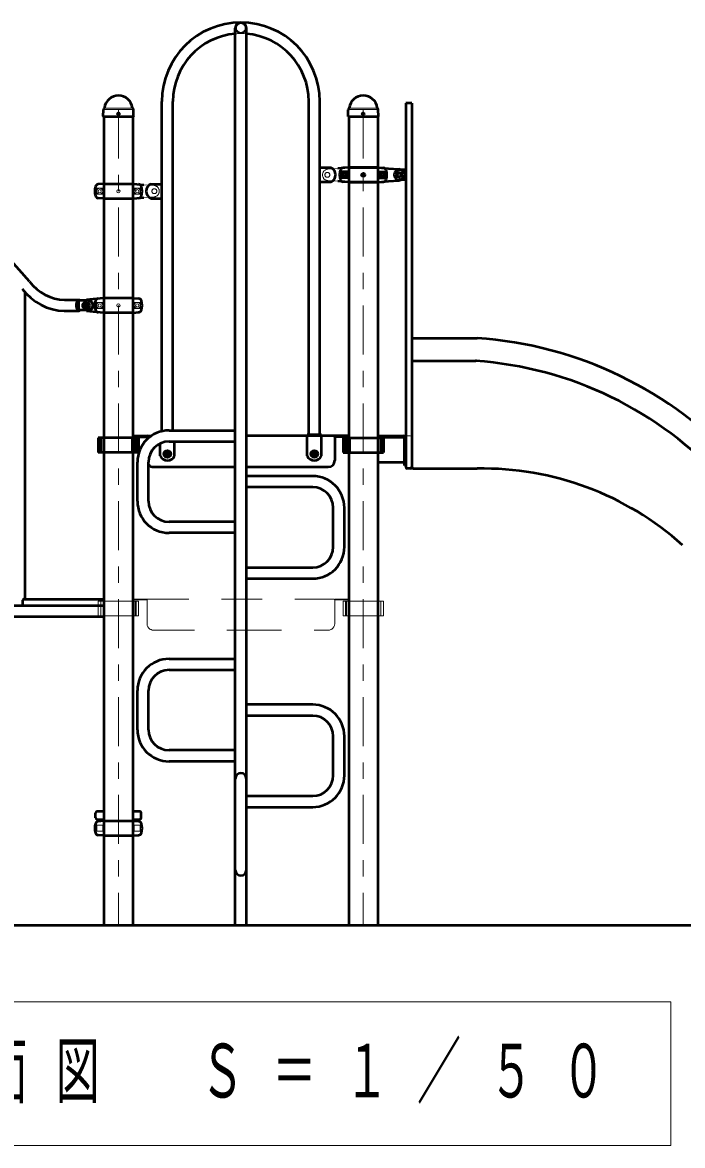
# Model space of a CAD drawing. Units: millimetres on the paper, scale 1:50. Extents: x -385 to 0, y -594 to 267.
# Drawn here: x -268.7 to -228.3, y -150.7 to -81.8 of the extents above; entities that cross this region are included whole.
import ezdxf

# ---------------------------------------------------------------- set-up
doc = ezdxf.new("R2010")
doc.units = ezdxf.units.MM
doc.linetypes.add('USER1', pattern=[4.5, 2.5, -2])
doc.linetypes.add('USER2', pattern=[6, 3, -1, 1, -1])
doc.layers.add('LY_1', color=140, linetype='Continuous', lineweight=50)
doc.styles.add('ＭＳ ゴシック', font='')
doc.styles.get('ＭＳ ゴシック').set_extended_font_data('MS Gothic')

msp = doc.modelspace()

# ---------------------------------------------------------------- linework, layer by layer
at = {"layer": 'LY_1'}
for p, q in [((-255.685, -137.175), (-255.685, -82.175)), ((-255.005, -137.175), (-255.005, -82.175)), ((-260.185, -106.885), (-260.185, -86.675)), ((-259.505, -106.835), (-259.505, -86.675)), ((-251.185, -107.111), (-251.185, -86.675)), ((-250.505, -107.111), (-250.505, -86.675)), ((-263.774, -87.584), (-263.765, -87.188)), ((-263.741, -87.13), (-263.719, -87.108)), ((-261.948, -87.13), (-261.97, -87.108)), ((-261.916, -87.584), (-261.924, -87.188)), ((-248.774, -87.584), (-248.765, -87.188)), ((-248.741, -87.13), (-248.719, -87.108)), ((-246.948, -87.13), (-246.97, -87.108)), ((-246.916, -87.584), (-246.924, -87.188)), ((-244.865, -86.775), (-245.245, -86.775)), ((-245.245, -86.775), (-245.245, -109.075)), ((-244.865, -86.775), (-244.865, -109.075)), ((-263.764, -87.594), (-263.774, -87.584)), ((-263.764, -87.594), (-261.925, -87.594)), ((-263.736, -87.594), (-263.736, -137.175)), ((-261.954, -87.594), (-261.954, -137.175)), ((-261.916, -87.584), (-261.925, -87.594)), ((-248.764, -87.594), (-248.774, -87.584)), ((-248.764, -87.594), (-246.925, -87.594)), ((-248.736, -87.594), (-248.736, -137.175)), ((-246.954, -87.594), (-246.954, -137.175)), ((-246.916, -87.584), (-246.925, -87.594)), ((-249.825, -90.735), (-250.505, -90.735)), ((-248.765, -90.725), (-249.395, -90.78)), ((-248.765, -90.725), (-249.08, -90.752)), ((-248.765, -90.725), (-246.924, -90.725)), ((-246.925, -90.725), (-248.765, -90.725)), ((-246.925, -90.725), (-246.295, -90.78)), ((-246.925, -90.725), (-246.609, -90.752)), ((-246.295, -90.78), (-245.664, -90.826)), ((-249.179, -91.359), (-249.179, -90.99)), ((-248.81, -90.99), (-249.179, -90.99)), ((-248.81, -91.359), (-249.179, -91.359)), ((-246.879, -90.99), (-246.51, -90.99)), ((-246.879, -91.359), (-246.51, -91.359)), ((-246.51, -91.359), (-246.51, -90.99)), ((-246.295, -91.569), (-245.664, -91.523)), ((-245.245, -90.875), (-245.645, -90.875)), ((-245.245, -91.475), (-245.645, -91.475)), ((-245.245, -90.875), (-245.245, -91.475)), ((-263.765, -91.725), (-264.08, -91.752)), ((-263.765, -91.725), (-261.924, -91.725)), ((-261.925, -91.725), (-261.295, -91.78)), ((-260.864, -91.735), (-260.185, -91.735)), ((-249.825, -91.615), (-250.505, -91.615)), ((-248.765, -91.625), (-249.395, -91.569)), ((-248.765, -91.625), (-249.08, -91.597)), ((-248.765, -91.625), (-246.924, -91.625)), ((-246.925, -91.625), (-248.765, -91.625)), ((-246.925, -91.625), (-246.295, -91.569)), ((-246.925, -91.625), (-246.609, -91.597)), ((-263.765, -92.625), (-264.08, -92.597)), ((-263.765, -92.625), (-261.924, -92.625)), ((-261.925, -92.625), (-261.295, -92.569)), ((-260.864, -92.615), (-260.185, -92.615)), ((-268.56, -117.175), (-268.56, -98.381)), ((-266.087, -98.835), (-265.26, -98.835)), ((-265.274, -99.475), (-265.274, -98.875)), ((-264.673, -98.875), (-265.274, -98.875)), ((-264.907, -99.128), (-264.827, -99.082)), ((-264.827, -99.082), (-264.747, -99.128)), ((-263.765, -98.725), (-264.811, -98.826)), ((-261.925, -98.725), (-263.765, -98.725)), ((-261.925, -98.725), (-261.609, -98.752)), ((-266.087, -99.515), (-265.26, -99.515)), ((-264.673, -99.475), (-265.274, -99.475)), ((-264.907, -99.128), (-264.907, -99.221)), ((-264.907, -99.221), (-264.827, -99.267)), ((-264.827, -99.267), (-264.747, -99.221)), ((-263.765, -99.625), (-264.811, -99.523)), ((-264.747, -99.128), (-264.747, -99.221)), ((-261.925, -99.625), (-263.765, -99.625)), ((-261.925, -99.625), (-261.609, -99.597)), ((-244.765, -101.175), (-240.865, -101.175)), ((-244.865, -102.575), (-240.943, -102.575)), ((-264.081, -107.295), (-264.081, -108.195)), ((-261.608, -107.295), (-264.081, -107.295)), ((-263.915, -107.295), (-263.915, -108.195)), ((-262.01, -107.295), (-262.01, -108.195)), ((-261.954, -107.175), (-260.842, -107.175)), ((-261.954, -107.175), (-261.095, -107.175)), ((-261.954, -107.221), (-261.095, -107.221)), ((-261.823, -107.295), (-261.823, -108.195)), ((-261.764, -107.295), (-261.764, -108.195)), ((-261.608, -107.295), (-261.608, -108.195)), ((-261.095, -107.235), (-261.095, -107.381)), ((-259.745, -106.835), (-255.685, -106.835)), ((-249.595, -107.175), (-255.005, -107.175)), ((-250.405, -107.111), (-251.285, -107.111)), ((-251.285, -108.386), (-251.285, -107.111)), ((-250.405, -108.386), (-250.405, -107.111)), ((-248.736, -107.175), (-249.595, -107.175)), ((-248.736, -107.221), (-249.595, -107.221)), ((-249.595, -107.235), (-249.595, -108.675)), ((-249.081, -107.295), (-249.081, -108.195)), ((-249.081, -107.295), (-246.608, -107.295)), ((-248.925, -107.295), (-248.925, -108.195)), ((-248.866, -107.295), (-248.866, -108.195)), ((-248.679, -107.295), (-248.679, -108.195)), ((-246.954, -107.175), (-245.373, -107.175)), ((-246.954, -107.239), (-245.373, -107.239)), ((-246.775, -107.295), (-246.775, -108.195)), ((-246.608, -107.295), (-246.608, -108.195)), ((-245.309, -108.975), (-245.309, -107.303)), ((-260.285, -108.386), (-260.285, -107.636)), ((-259.745, -107.515), (-255.685, -107.515)), ((-259.405, -108.386), (-259.405, -107.515)), ((-261.608, -108.195), (-264.081, -108.195)), ((-259.925, -108.228), (-259.845, -108.182)), ((-259.925, -108.228), (-259.925, -108.321)), ((-259.925, -108.321), (-259.845, -108.367)), ((-259.845, -108.182), (-259.765, -108.228)), ((-259.845, -108.367), (-259.765, -108.321)), ((-259.765, -108.228), (-259.765, -108.321)), ((-250.925, -108.228), (-250.845, -108.182)), ((-250.925, -108.228), (-250.925, -108.321)), ((-250.925, -108.321), (-250.845, -108.367)), ((-250.845, -108.182), (-250.765, -108.228)), ((-250.845, -108.367), (-250.765, -108.321)), ((-250.765, -108.228), (-250.765, -108.321)), ((-249.081, -108.195), (-246.608, -108.195)), ((-261.685, -111.175), (-261.685, -108.775)), ((-261.005, -111.175), (-261.005, -108.775)), ((-260.695, -109.075), (-255.685, -109.075)), ((-255.005, -109.075), (-249.995, -109.075)), ((-246.954, -108.775), (-245.309, -108.775)), ((-245.245, -108.975), (-245.309, -108.975)), ((-244.965, -109.175), (-245.145, -109.175)), ((-244.765, -109.175), (-240.865, -109.175)), ((-250.945, -109.635), (-255.005, -109.635)), ((-250.945, -110.315), (-255.005, -110.315)), ((-249.685, -113.975), (-249.685, -111.575)), ((-249.005, -113.975), (-249.005, -111.575)), ((-255.685, -112.435), (-259.745, -112.435)), ((-255.685, -113.115), (-259.745, -113.115)), ((-255.005, -115.235), (-250.945, -115.235)), ((-255.005, -115.915), (-250.945, -115.915)), ((-277.719, -117.555), (-263.736, -117.555)), ((-268.701, -117.555), (-268.701, -117.235)), ((-268.641, -117.175), (-263.736, -117.175)), ((-291.954, -118.235), (-263.736, -118.235)), ((-259.745, -120.835), (-255.685, -120.835)), ((-259.745, -121.515), (-255.685, -121.515)), ((-261.685, -125.175), (-261.685, -122.775)), ((-261.005, -125.175), (-261.005, -122.775)), ((-250.945, -123.635), (-255.005, -123.635)), ((-250.945, -124.315), (-255.005, -124.315)), ((-249.685, -127.975), (-249.685, -125.575)), ((-249.005, -127.975), (-249.005, -125.575)), ((-255.685, -126.435), (-259.745, -126.435)), ((-255.685, -127.115), (-259.745, -127.115)), ((-255.005, -129.235), (-250.945, -129.235)), ((-255.005, -129.915), (-250.945, -129.915)), ((-264.245, -130.575), (-264.245, -130.275)), ((-264.145, -130.175), (-263.736, -130.175)), ((-264.145, -130.675), (-263.736, -130.675)), ((-261.954, -130.175), (-261.545, -130.175)), ((-261.954, -130.675), (-261.545, -130.675)), ((-261.445, -130.575), (-261.445, -130.275)), ((-263.765, -130.764), (-264.08, -130.792)), ((-263.765, -130.764), (-261.924, -130.764)), ((-263.736, -130.764), (-261.954, -130.764)), ((-261.925, -130.764), (-261.609, -130.789)), ((-263.765, -131.664), (-264.08, -131.636)), ((-263.765, -131.664), (-261.924, -131.664)), ((-261.925, -131.664), (-261.609, -131.638))]:
    msp.add_line(p, q, dxfattribs=at)
at = {"layer": 'LY_1', "color": 7, "lineweight": 13}
for p, q in [((-263.738, -87.164), (-261.951, -87.164)), ((-263.702, -87.094), (-261.99, -87.094)), ((-248.738, -87.164), (-246.951, -87.164)), ((-248.702, -87.094), (-246.99, -87.094)), ((-248.81, -90.99), (-249.179, -90.99)), ((-249.179, -91.359), (-249.179, -90.99)), ((-248.81, -91.359), (-249.179, -91.359)), ((-246.879, -90.99), (-246.51, -90.99)), ((-246.879, -91.359), (-246.51, -91.359)), ((-246.51, -91.359), (-246.51, -90.99)), ((-263.81, -91.99), (-264.179, -91.99)), ((-264.179, -92.359), (-264.179, -91.99)), ((-261.879, -91.99), (-261.51, -91.99)), ((-261.51, -92.359), (-261.51, -91.99)), ((-263.81, -92.359), (-264.179, -92.359)), ((-261.879, -92.359), (-261.51, -92.359)), ((-264.179, -99.359), (-264.179, -98.99)), ((-263.81, -98.99), (-264.179, -98.99)), ((-261.879, -98.99), (-261.51, -98.99)), ((-261.51, -99.359), (-261.51, -98.99)), ((-263.81, -99.359), (-264.179, -99.359)), ((-261.879, -99.359), (-261.51, -99.359)), ((-245.145, -107.175), (-244.965, -107.175)), ((-263.81, -131.029), (-264.179, -131.029)), ((-264.179, -131.399), (-264.179, -131.029)), ((-263.81, -131.399), (-264.179, -131.399)), ((-261.879, -131.029), (-261.51, -131.029)), ((-261.879, -131.399), (-261.51, -131.399)), ((-261.51, -131.399), (-261.51, -131.029)), ((-229.005, -141.856), (-285.805, -141.856)), ((-229.005, -150.656), (-229.005, -141.856)), ((-285.805, -150.656), (-229.005, -150.656))]:
    msp.add_line(p, q, dxfattribs=at)
at = {"layer": 'LY_1', "color": 7, "linetype": 'USER2', "lineweight": 13}
for p, q in [((-262.845, -87.175), (-262.845, -137.175)), ((-247.845, -87.175), (-247.845, -137.175))]:
    msp.add_line(p, q, dxfattribs=at)
at = {"layer": 'LY_1', "color": 7, "linetype": 'USER1', "lineweight": 13}
for p, q in [((-249.395, -90.78), (-250.025, -90.826)), ((-248.745, -90.745), (-248.745, -91.605)), ((-246.945, -90.745), (-246.945, -91.605)), ((-249.395, -91.569), (-250.025, -91.523)), ((-245.309, -90.875), (-245.309, -91.475)), ((-263.745, -91.745), (-263.745, -92.605)), ((-261.945, -91.745), (-261.945, -92.605)), ((-261.295, -91.78), (-260.664, -91.826)), ((-261.295, -92.569), (-260.664, -92.523)), ((-263.745, -98.745), (-263.745, -99.605)), ((-261.945, -98.745), (-261.945, -99.605)), ((-251.285, -107.175), (-250.405, -107.175)), ((-261.608, -117.295), (-264.081, -117.295)), ((-264.081, -117.295), (-264.081, -118.195)), ((-263.915, -117.295), (-263.915, -118.195)), ((-262.01, -117.295), (-262.01, -118.195)), ((-261.954, -117.175), (-261.095, -117.175)), ((-261.954, -117.221), (-261.095, -117.221)), ((-261.823, -117.295), (-261.823, -118.195)), ((-261.764, -117.295), (-261.764, -118.195)), ((-261.608, -117.295), (-261.608, -118.195)), ((-261.095, -117.235), (-261.095, -118.675)), ((-261.035, -117.175), (-249.655, -117.175)), ((-248.736, -117.175), (-249.595, -117.175)), ((-248.736, -117.221), (-249.595, -117.221)), ((-249.595, -117.235), (-249.595, -118.675)), ((-249.081, -117.295), (-246.608, -117.295)), ((-249.081, -117.295), (-249.081, -118.195)), ((-248.925, -117.295), (-248.925, -118.195)), ((-248.866, -117.295), (-248.866, -118.195)), ((-248.679, -117.295), (-248.679, -118.195)), ((-246.775, -117.295), (-246.775, -118.195)), ((-246.608, -117.295), (-246.608, -118.195)), ((-261.608, -118.195), (-264.081, -118.195)), ((-249.081, -118.195), (-246.608, -118.195)), ((-260.695, -119.075), (-255.345, -119.075)), ((-255.345, -119.075), (-249.995, -119.075))]:
    msp.add_line(p, q, dxfattribs=at)
at = {"layer": 'LY_1', "color": 7}
msp.add_line((-176.394, -137.175), (-315.958, -137.175), dxfattribs=at)
at = {"layer": 'LY_1'}
for points in [[(-268.293, -97.707), (-269.569, -96.282), (-271.013, -95.075), (-272.597, -94.109), (-274.287, -93.405), (-276.05, -92.978), (-277.849, -92.835), (-279.648, -92.979), (-281.41, -93.408), (-283.1, -94.113), (-284.683, -95.08), (-286.127, -96.288), (-287.402, -97.714)], [(-268.292, -97.707), (-268.082, -97.953), (-267.849, -98.172), (-267.598, -98.363), (-267.33, -98.524), (-267.048, -98.652), (-266.756, -98.747), (-266.457, -98.808), (-266.154, -98.834), (-266.12, -98.834), (-266.087, -98.835)], [(-268.752, -98.152), (-268.498, -98.449), (-268.217, -98.714), (-267.913, -98.945), (-267.589, -99.139), (-267.249, -99.294), (-266.896, -99.409), (-266.534, -99.483), (-266.168, -99.514), (-266.127, -99.514), (-266.087, -99.515)], [(-265.188, -99.475), (-265.207, -99.494), (-265.227, -99.507), (-265.248, -99.514), (-265.269, -99.514), (-265.289, -99.508), (-265.309, -99.496), (-265.329, -99.477), (-265.346, -99.453), (-265.363, -99.424), (-265.377, -99.39), (-265.389, -99.352), (-265.399, -99.311), (-265.406, -99.267), (-265.41, -99.221), (-265.412, -99.175), (-265.41, -99.128), (-265.406, -99.082), (-265.399, -99.038), (-265.389, -98.997), (-265.377, -98.959), (-265.363, -98.925), (-265.346, -98.896), (-265.329, -98.872), (-265.309, -98.853), (-265.289, -98.841), (-265.269, -98.835), (-265.248, -98.836), (-265.227, -98.842), (-265.207, -98.855), (-265.188, -98.875)], [(-264.701, -98.875), (-264.666, -98.877), (-264.632, -98.885), (-264.599, -98.897), (-264.567, -98.915), (-264.538, -98.937), (-264.512, -98.962), (-264.489, -98.992), (-264.469, -99.025), (-264.453, -99.06), (-264.442, -99.097), (-264.435, -99.135), (-264.433, -99.175), (-264.435, -99.214), (-264.442, -99.252), (-264.453, -99.289), (-264.469, -99.325), (-264.489, -99.357), (-264.512, -99.387), (-264.538, -99.413), (-264.567, -99.434), (-264.599, -99.452), (-264.632, -99.464), (-264.666, -99.472), (-264.701, -99.475)], [(-264.673, -98.875), (-264.638, -98.877), (-264.603, -98.885), (-264.57, -98.897), (-264.539, -98.915), (-264.509, -98.937), (-264.483, -98.962), (-264.46, -98.992), (-264.44, -99.025), (-264.425, -99.06), (-264.414, -99.097), (-264.407, -99.135), (-264.404, -99.175), (-264.407, -99.214), (-264.414, -99.252), (-264.425, -99.289), (-264.44, -99.325), (-264.46, -99.357), (-264.483, -99.387), (-264.509, -99.413), (-264.539, -99.434), (-264.57, -99.452), (-264.603, -99.464), (-264.638, -99.472), (-264.673, -99.475)]]:
    msp.add_lwpolyline(points, dxfattribs=at)
at = {"layer": 'LY_1', "color": 7, "linetype": 'USER1', "lineweight": 13}
for centre, radius in [((-255.345, -82.175), 0.272), ((-250.045, -91.175), 0.15), ((-260.645, -92.175), 0.15), ((-264.827, -99.175), 0.15), ((-264.827, -99.175), 0.125), ((-259.845, -108.275), 0.125), ((-250.845, -108.275), 0.125)]:
    msp.add_circle(centre, radius, dxfattribs=at)
at = {"layer": 'LY_1'}
for centre, radius in [((-262.845, -87.434), 0.06), ((-247.845, -87.434), 0.06), ((-248.995, -91.175), 0.185), ((-248.995, -91.175), 0.1), ((-247.845, -91.175), 0.1), ((-246.695, -91.175), 0.185), ((-246.695, -91.175), 0.1), ((-245.645, -91.175), 0.15), ((-245.645, -91.175), 0.12), ((-264.827, -99.175), 0.21), ((-259.845, -108.275), 0.21), ((-250.845, -108.275), 0.21)]:
    msp.add_circle(centre, radius, dxfattribs=at)
at = {"layer": 'LY_1', "color": 7, "lineweight": 13}
for centre, radius in [((-248.995, -91.175), 0.185), ((-248.995, -91.175), 0.1), ((-247.845, -91.175), 0.1), ((-246.695, -91.175), 0.185), ((-246.695, -91.175), 0.1), ((-263.995, -92.175), 0.185), ((-263.995, -92.175), 0.1), ((-262.845, -92.175), 0.1), ((-261.695, -92.175), 0.185), ((-261.695, -92.175), 0.1), ((-264.827, -99.175), 0.11), ((-263.995, -99.175), 0.185), ((-263.995, -99.175), 0.1), ((-262.845, -99.175), 0.1), ((-261.695, -99.175), 0.185), ((-261.695, -99.175), 0.1), ((-259.845, -108.275), 0.24), ((-250.845, -108.275), 0.24), ((-259.845, -108.275), 0.11), ((-250.845, -108.275), 0.11)]:
    msp.add_circle(centre, radius, dxfattribs=at)
at = {"layer": 'LY_1'}
for centre, radius, start, end in [((-255.345, -86.675), 4.84, 0, 180), ((-255.345, -82.175), 0.34, 0, 180), ((-255.345, -86.675), 4.16, 94.68806, 180), ((-255.345, -86.675), 4.16, 0, 85.31194), ((-262.845, -87.175), 0.864, 90, 173.3676), ((-262.845, -87.175), 0.864, 6.6324, 90), ((-247.845, -87.175), 0.864, 90, 173.3676), ((-247.845, -87.175), 0.864, 6.6324, 90), ((-263.681, -87.189), 0.084, 135, 178.99605), ((-263.758, -87.068), 0.056, 315, 353.3676), ((-261.931, -87.068), 0.056, 186.6324, 225), ((-262.008, -87.189), 0.084, 1.00395, 45), ((-248.681, -87.189), 0.084, 135, 178.99605), ((-248.758, -87.068), 0.056, 315, 353.3676), ((-246.931, -87.068), 0.056, 186.6324, 225), ((-247.008, -87.189), 0.084, 1.00395, 45), ((-250.017, -91.175), 0.48, 293.55646, 66.44354), ((-249.063, -90.951), 0.2, 95, 163.80375), ((-249.063, -90.951), 0.2, 95, 163.80375), ((-246.626, -90.951), 0.2, 16.19625, 85), ((-245.694, -91.175), 0.35, 275, 85), ((-248.295, -91.175), 1, 163.80375, 196.19625), ((-248.295, -91.175), 1, 163.80375, 196.19625), ((-249.063, -91.398), 0.2, 196.19625, 265), ((-249.063, -91.398), 0.2, 196.19625, 265), ((-251.37, -91.175), 2.567, 355.87048, 4.12952), ((-244.319, -91.175), 2.567, 175.87048, 184.12952), ((-246.626, -91.398), 0.2, 275, 343.80375), ((-247.395, -91.175), 1, 343.80375, 16.19625), ((-245.645, -91.175), 0.3, 90, 270), ((-263.295, -92.175), 1, 163.80375, 196.19625), ((-264.063, -91.951), 0.2, 95, 163.80375), ((-261.626, -91.951), 0.2, 16.19625, 85), ((-262.395, -92.175), 1, 343.80375, 16.19625), ((-260.673, -92.175), 0.48, 113.55646, 246.44354), ((-264.063, -92.398), 0.2, 196.19625, 265), ((-261.626, -92.398), 0.2, 275, 343.80375), ((-263.295, -99.175), 1, 163.80375, 196.19625), ((-264.063, -98.951), 0.2, 95, 163.80375), ((-261.626, -98.951), 0.2, 16.19625, 85), ((-262.395, -99.175), 1, 343.80375, 16.19625), ((-264.063, -99.398), 0.2, 196.19625, 265), ((-261.626, -99.398), 0.2, 275, 343.80375), ((-244.765, -101.275), 0.1, 90, 180), ((-242.529, -125.117), 24, 42.34811, 86.02278), ((-240.977, -103.175), 0.6, 83.42334, 90), ((-242.529, -125.117), 22.6, 42.15934, 86.02278), ((-259.745, -108.775), 1.94, 90, 180), ((-261.035, -107.235), 0.06, 90, 180), ((-249.655, -107.235), 0.06, 0, 90), ((-245.373, -107.303), 0.128, 0, 90), ((-245.373, -107.303), 0.064, 0, 90), ((-259.745, -108.775), 1.26, 90, 180), ((-259.845, -108.195), 0.48, 203.55646, 336.44354), ((-250.845, -108.195), 0.48, 203.55646, 336.44354), ((-249.995, -108.675), 0.4, 270, 0), ((-260.695, -108.675), 0.4, 219.19497, 270), ((-245.145, -109.075), 0.1, 180, 270), ((-244.965, -109.075), 0.1, 270, 0), ((-244.765, -109.075), 0.1, 180, 270), ((-240.52, -127.471), 18.3, 48.03465, 91.08034), ((-250.945, -111.575), 1.94, 0, 90), ((-250.945, -111.575), 1.26, 0, 90), ((-259.745, -111.175), 1.94, 180, 270), ((-259.745, -111.175), 1.26, 180, 270), ((-250.945, -113.975), 1.26, 270, 0), ((-250.945, -113.975), 1.94, 270, 0), ((-268.641, -117.235), 0.06, 90, 180), ((-259.745, -122.775), 1.94, 90, 180), ((-259.745, -122.775), 1.26, 90, 180), ((-250.945, -125.575), 1.94, 0, 90), ((-250.945, -125.575), 1.26, 0, 90), ((-259.745, -125.175), 1.94, 180, 270), ((-259.745, -125.175), 1.26, 180, 270), ((-255.345, -128.175), 0.34, 0, 180), ((-250.945, -127.975), 1.26, 270, 0), ((-250.945, -127.975), 1.94, 270, 0), ((-264.145, -130.275), 0.1, 90, 180), ((-264.145, -130.575), 0.1, 180, 270), ((-261.545, -130.275), 0.1, 0, 90), ((-261.545, -130.575), 0.1, 270, 0), ((-263.295, -131.214), 1, 163.80375, 196.19625), ((-264.063, -130.991), 0.2, 95, 163.80375), ((-261.626, -130.991), 0.2, 16.19625, 85), ((-262.395, -131.214), 1, 343.80375, 16.19625), ((-264.063, -131.437), 0.2, 196.19625, 265), ((-261.626, -131.437), 0.2, 275, 343.80375), ((-255.345, -133.775), 0.34, 180, 0)]:
    msp.add_arc(centre, radius, start, end, dxfattribs=at)
at = {"layer": 'LY_1', "color": 7, "linetype": 'USER1', "lineweight": 13}
for centre, radius, start, end in [((-255.345, -82.175), 0.34, 180, 0), ((-255.345, -86.675), 4.16, 85.31194, 94.68806), ((-249.995, -91.175), 0.35, 95, 265), ((-248.765, -90.745), 0.02, 0, 91.98888), ((-261.925, -91.745), 0.02, 88.01112, 180), ((-260.694, -92.175), 0.35, 275, 85), ((-248.765, -91.605), 0.02, 270, 0), ((-261.925, -92.605), 0.02, 180, 270), ((-263.765, -98.745), 0.02, 0, 91.98888), ((-263.765, -99.605), 0.02, 270, 0), ((-261.035, -117.235), 0.06, 90, 180), ((-249.655, -117.235), 0.06, 0, 90), ((-260.695, -118.675), 0.4, 180, 270), ((-249.995, -118.675), 0.4, 270, 0)]:
    msp.add_arc(centre, radius, start, end, dxfattribs=at)
at = {"layer": 'LY_1', "color": 7, "lineweight": 13}
for centre, radius, start, end in [((-251.37, -91.175), 2.567, 355.87048, 4.12952), ((-244.319, -91.175), 2.567, 175.87048, 184.12952), ((-266.37, -92.175), 2.567, 355.87048, 4.12952), ((-259.319, -92.175), 2.567, 175.87048, 184.12952), ((-266.37, -99.175), 2.567, 355.87048, 4.12952), ((-259.319, -99.175), 2.567, 175.87048, 184.12952), ((-245.145, -107.275), 0.1, 90, 180), ((-244.965, -107.275), 0.1, 0, 90), ((-266.37, -131.214), 2.567, 355.87048, 4.12952), ((-259.319, -131.214), 2.567, 175.87048, 184.12952)]:
    msp.add_arc(centre, radius, start, end, dxfattribs=at)

# ---------------------------------------------------------------- texts
at = {"layer": 'LY_1', "color": 7, "insert": (-284.405, -146.256), "char_height": 3.299, "attachment_point": 4, "style": 'ＭＳ ゴシック'}
msp.add_mtext('\\T1.64;\\W0.6;Ｃ視立面図\u3000Ｓ＝１／５０', dxfattribs=at)

doc.saveas('drawing.dxf')
